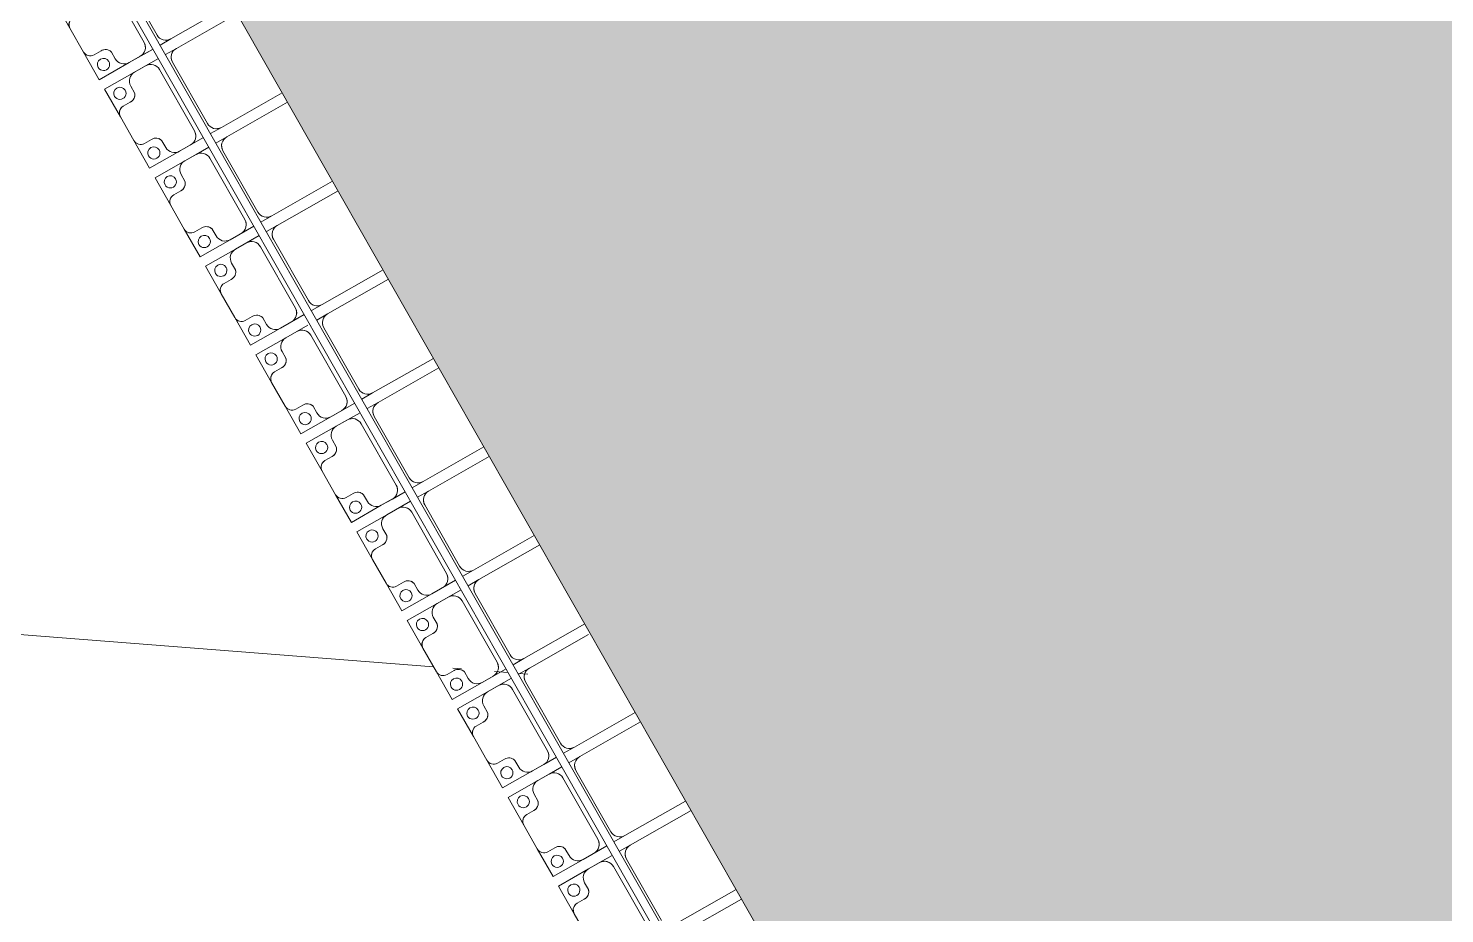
# Model space of a CAD drawing. Header units: millimetres. Extents: x -861324 to 439029, y -308065 to 694685.
# Drawn here: x -194340 to -187390, y -76733 to -72388 of the extents above; entities that cross this region are included whole.
import ezdxf

# ---------------------------------------------------------------- set-up
doc = ezdxf.new("R2010")
doc.units = ezdxf.units.MM
for name, color, linetype, lineweight in [('A-DETL-GENF', 92, 'Continuous', 9), ('A-DETL-THIN', 151, 'Continuous', 9), ('A-GENM', 13, 'Continuous', 9), ('C-TOPO-MINR', 7, 'Continuous', 9), ('S-BEAM', 12, 'Continuous', 9)]:
    doc.layers.add(name, color=color, linetype=linetype, lineweight=lineweight)

# ---------------------------------------------------------------- blocks, each defined once
blk = doc.blocks.new('Dai phaodi lai - DẢI PHAO ĐI LẠI-25020-BỐ TRÍ BÈ PIN HỒ BẢN MÒNG')
at = {"layer": 'A-GENM', "color": 7}
for p, q in [((63776.8, 0), (63776.8, -343.3)), ((65776.8, 0), (65776.8, -343.3)), ((66276.8, 0), (66276.8, -343.3)), ((67223.2, -343.3), (67223.2, 0)), ((67723.2, -343.3), (67723.2, 0)), ((67776.8, 0), (67776.8, -343.3)), ((63223.2, -343.3), (63223.2, 0)), ((63276.8, 0), (63276.8, -343.3)), ((63723.2, -343.3), (63723.2, 0)), ((64223.2, -343.3), (64223.2, 0)), ((64276.8, 0), (64276.8, -343.3)), ((64723.2, -343.3), (64723.2, 0)), ((64776.8, 0), (64776.8, -343.3)), ((65223.2, -343.3), (65223.2, 0)), ((65276.8, 0), (65276.8, -343.3)), ((65723.2, -343.3), (65723.2, 0)), ((66223.2, -343.3), (66223.2, 0)), ((66723.2, -343.3), (66723.2, 0)), ((66776.8, -10.1), (66776.8, -343.3)), ((67276.8, 0), (67276.8, -343.3)), ((68223.2, -343.3), (68223.2, 0)), ((68276.8, 0), (68276.8, -343.3)), ((63223.2, -343.3), (63223.2, -404.5)), ((63276.8, -404.5), (63276.8, -343.3)), ((63723.2, -343.3), (63723.2, -404.5)), ((63776.8, -404.5), (63776.8, -343.3)), ((64223.2, -343.3), (64223.2, -404.5)), ((64276.8, -404.5), (64276.8, -343.3)), ((64723.2, -343.3), (64723.2, -404.5)), ((64776.8, -404.5), (64776.8, -343.3)), ((65223.2, -343.3), (65223.2, -404.5)), ((65276.8, -404.5), (65276.8, -343.3)), ((65723.2, -343.3), (65723.2, -404.5)), ((65776.8, -404.5), (65776.8, -343.3)), ((66223.2, -343.3), (66223.2, -404.5)), ((66276.8, -404.5), (66276.8, -343.3)), ((66723.2, -343.3), (66723.2, -404.5)), ((66776.8, -404.5), (66776.8, -343.3)), ((67223.2, -343.3), (67223.2, -404.5)), ((67276.8, -404.5), (67276.8, -343.3)), ((67723.2, -343.3), (67723.2, -404.5)), ((67776.8, -404.5), (67776.8, -343.3)), ((62826.8, -393.3), (63173.2, -393.3)), ((63326.8, -393.3), (63673.2, -393.3)), ((63826.8, -393.3), (64173.2, -393.3)), ((64326.8, -393.3), (64673.2, -393.3)), ((64826.8, -393.3), (65173.2, -393.3)), ((65326.8, -393.3), (65673.2, -393.3)), ((65826.8, -393.3), (66173.2, -393.3)), ((66326.8, -393.3), (66673.2, -393.3)), ((66826.8, -393.3), (67173.2, -393.3)), ((67326.8, -393.3), (67673.2, -393.3)), ((67826.8, -393.3), (68173.2, -393.3)), ((63173.2, -466.7), (62826.8, -466.7)), ((63223.2, -444.5), (63223.2, -516.7)), ((63276.8, -516.7), (63276.8, -444.5)), ((63673.2, -466.7), (63326.8, -466.7)), ((63723.2, -444.5), (63723.2, -516.7)), ((63776.8, -516.7), (63776.8, -444.5)), ((64173.2, -466.7), (63826.8, -466.7)), ((64223.2, -444.5), (64223.2, -516.7)), ((64276.8, -516.7), (64276.8, -444.5)), ((64673.2, -466.7), (64326.8, -466.7)), ((64723.2, -444.5), (64723.2, -516.7)), ((64776.8, -516.7), (64776.8, -454.2)), ((65173.2, -466.7), (64826.8, -466.7)), ((65223.2, -444.5), (65223.2, -516.7)), ((65276.8, -516.7), (65276.8, -444.5)), ((65673.2, -466.7), (65326.8, -466.7)), ((65723.2, -444.5), (65723.2, -516.7)), ((65776.8, -516.7), (65776.8, -444.5)), ((66173.2, -466.7), (65826.8, -466.7)), ((66223.2, -444.5), (66223.2, -516.7)), ((66276.8, -516.7), (66276.8, -444.5)), ((66673.2, -466.7), (66326.8, -466.7)), ((66723.2, -444.5), (66723.2, -516.7)), ((66776.8, -516.7), (66776.8, -444.5)), ((67173.2, -466.7), (66826.8, -466.7)), ((67223.2, -444.5), (67223.2, -516.7)), ((67276.8, -516.7), (67276.8, -444.5)), ((67673.2, -466.7), (67326.8, -466.7)), ((67723.2, -444.5), (67723.2, -516.7)), ((67776.8, -516.7), (67776.8, -444.5)), ((68173.2, -466.7), (67826.8, -466.7)), ((63223.2, -579.3), (63223.2, -516.7)), ((63276.8, -516.7), (63276.8, -579.3)), ((63723.2, -579.3), (63723.2, -516.7)), ((63776.8, -516.7), (63776.8, -579.3)), ((64223.2, -579.3), (64223.2, -516.7)), ((64276.8, -516.7), (64276.8, -579.3)), ((64723.2, -579.3), (64723.2, -516.7)), ((64776.8, -516.7), (64776.8, -579.3)), ((65223.2, -579.3), (65223.2, -516.7)), ((65276.8, -516.7), (65276.8, -579.3)), ((65723.2, -579.3), (65723.2, -516.7)), ((65776.8, -516.7), (65776.8, -579.3)), ((66223.2, -579.3), (66223.2, -516.7)), ((66276.8, -516.7), (66276.8, -579.3)), ((66723.2, -579.3), (66723.2, -516.7)), ((66776.8, -516.7), (66776.8, -579.3)), ((67223.2, -579.3), (67223.2, -516.7)), ((67276.8, -516.7), (67276.8, -579.3)), ((67723.2, -579.3), (67723.2, -516.7)), ((67776.8, -516.7), (67776.8, -579.3)), ((63104.9, -710.4), (63104.9, -670.7)), ((63135.7, -629.3), (63173.2, -629.3)), ((63326.8, -629.3), (63364.3, -629.3)), ((63395.1, -670.7), (63395.1, -710.4)), ((63604.9, -710.4), (63604.9, -670.7)), ((63635.7, -629.3), (63673.2, -629.3)), ((63826.8, -629.3), (63864.3, -629.3)), ((63895.1, -670.7), (63895.1, -710.4)), ((64104.9, -710.4), (64104.9, -670.7)), ((64135.7, -629.3), (64173.2, -629.3)), ((64326.8, -629.3), (64364.3, -629.3)), ((64395.1, -670.7), (64395.1, -710.4)), ((64604.9, -710.4), (64604.9, -670.7)), ((64635.7, -629.3), (64673.2, -629.3)), ((64826.8, -629.3), (64864.3, -629.3)), ((64895.1, -670.7), (64895.1, -710.4)), ((65104.9, -710.4), (65104.9, -670.7)), ((65135.7, -629.3), (65173.2, -629.3)), ((65326.8, -629.3), (65364.3, -629.3)), ((65395.1, -670.7), (65395.1, -710.4)), ((65604.9, -710.4), (65604.9, -670.7)), ((65635.7, -629.3), (65673.2, -629.3)), ((65826.8, -629.3), (65864.3, -629.3)), ((65895.1, -670.7), (65895.1, -710.4)), ((66104.9, -710.4), (66104.9, -670.7)), ((66135.7, -629.3), (66173.2, -629.3)), ((66326.8, -629.3), (66364.3, -629.3)), ((66395.1, -670.7), (66395.1, -710.4)), ((66604.9, -710.4), (66604.9, -670.7)), ((66635.7, -629.3), (66673.2, -629.3)), ((66826.8, -629.3), (66864.3, -629.3)), ((66895.1, -670.7), (66895.1, -710.4)), ((67104.9, -710.4), (67104.9, -670.7)), ((67135.7, -629.3), (67173.2, -629.3)), ((67326.8, -629.3), (67364.3, -629.3)), ((67395.1, -670.7), (67395.1, -710.4)), ((67604.9, -710.4), (67604.9, -670.7)), ((67635.7, -629.3), (67673.2, -629.3)), ((67826.8, -629.3), (67864.3, -629.3)), ((67895.1, -670.7), (67895.1, -710.4)), ((62933.1, -748.4), (63066.9, -748.4)), ((63433.1, -748.4), (63566.9, -748.4)), ((63933.1, -748.4), (64066.9, -748.4)), ((64433.1, -748.4), (64566.9, -748.4)), ((64933.1, -748.4), (65066.9, -748.4)), ((65433.1, -748.4), (65566.9, -748.4)), ((65933.1, -748.4), (66066.9, -748.4)), ((66433.1, -748.4), (66566.9, -748.4)), ((66933.1, -748.4), (67066.9, -748.4)), ((67433.1, -748.4), (67566.9, -748.4)), ((67933.1, -748.4), (68066.9, -748.4))]:
    blk.add_line(p, q, dxfattribs=at)
at = {"layer": 'A-GENM', "color": 9}
for p, q in [((63223.2, -343.3), (63223.2, -404.5)), ((63276.8, -404.5), (63276.8, -343.3)), ((63723.2, -343.3), (63723.2, -404.5)), ((63776.8, -404.5), (63776.8, -343.3)), ((64223.2, -343.3), (64223.2, -404.5)), ((64276.8, -404.5), (64276.8, -343.3)), ((64723.2, -343.3), (64723.2, -404.5)), ((64776.8, -404.5), (64776.8, -343.3)), ((65223.2, -343.3), (65223.2, -404.5)), ((65276.8, -404.5), (65276.8, -343.3)), ((65723.2, -343.3), (65723.2, -404.5)), ((65776.8, -404.5), (65776.8, -343.3)), ((66223.2, -343.3), (66223.2, -404.5)), ((66276.8, -404.5), (66276.8, -343.3)), ((66723.2, -343.3), (66723.2, -404.5)), ((66776.8, -404.5), (66776.8, -343.3)), ((67223.2, -343.3), (67223.2, -404.5)), ((67276.8, -404.5), (67276.8, -343.3)), ((67723.2, -343.3), (67723.2, -404.5)), ((67776.8, -404.5), (67776.8, -343.3)), ((63223.2, -444.5), (63223.2, -579.3)), ((63276.8, -579.3), (63276.8, -444.5)), ((63723.2, -444.5), (63723.2, -579.3)), ((63776.8, -579.3), (63776.8, -444.5)), ((64223.2, -444.5), (64223.2, -579.3)), ((64276.8, -579.3), (64276.8, -444.5)), ((64723.2, -444.5), (64723.2, -579.3)), ((64776.8, -579.3), (64776.8, -454.2)), ((65223.2, -444.5), (65223.2, -579.3)), ((65276.8, -579.3), (65276.8, -444.5)), ((65723.2, -444.5), (65723.2, -579.3)), ((65776.8, -579.3), (65776.8, -444.5)), ((66223.2, -444.5), (66223.2, -579.3)), ((66276.8, -579.3), (66276.8, -444.5)), ((66723.2, -444.5), (66723.2, -579.3)), ((66776.8, -579.3), (66776.8, -444.5)), ((67223.2, -444.5), (67223.2, -579.3)), ((67276.8, -579.3), (67276.8, -444.5)), ((67723.2, -444.5), (67723.2, -579.3)), ((67776.8, -579.3), (67776.8, -444.5)), ((63223.2, -579.3), (63223.2, -748.4)), ((63223.2, -748.4), (63223.2, -579.3)), ((63276.8, -748.4), (63276.8, -579.3)), ((63276.8, -579.3), (63276.8, -748.4)), ((63723.2, -579.3), (63723.2, -748.4)), ((63723.2, -748.4), (63723.2, -579.3)), ((63776.8, -748.4), (63776.8, -579.3)), ((63776.8, -579.3), (63776.8, -748.4)), ((64223.2, -579.3), (64223.2, -748.4)), ((64223.2, -748.4), (64223.2, -579.3)), ((64276.8, -748.4), (64276.8, -579.3)), ((64276.8, -579.3), (64276.8, -748.4)), ((64723.2, -579.3), (64723.2, -748.4)), ((64723.2, -748.4), (64723.2, -579.3)), ((64776.8, -748.4), (64776.8, -579.3)), ((64776.8, -579.3), (64776.8, -748.4)), ((65223.2, -579.3), (65223.2, -748.4)), ((65223.2, -748.4), (65223.2, -579.3)), ((65276.8, -748.4), (65276.8, -579.3)), ((65276.8, -579.3), (65276.8, -748.4)), ((65723.2, -579.3), (65723.2, -748.4)), ((65723.2, -748.4), (65723.2, -579.3)), ((65776.8, -748.4), (65776.8, -579.3)), ((65776.8, -579.3), (65776.8, -748.4)), ((66223.2, -579.3), (66223.2, -748.4)), ((66223.2, -748.4), (66223.2, -579.3)), ((66276.8, -748.4), (66276.8, -579.3)), ((66276.8, -579.3), (66276.8, -748.4)), ((66723.2, -579.3), (66723.2, -748.4)), ((66723.2, -748.4), (66723.2, -579.3)), ((66776.8, -748.4), (66776.8, -579.3)), ((66776.8, -579.3), (66776.8, -748.4)), ((67223.2, -579.3), (67223.2, -748.4)), ((67223.2, -748.4), (67223.2, -579.3)), ((67276.8, -748.4), (67276.8, -579.3)), ((67276.8, -579.3), (67276.8, -748.4)), ((67723.2, -579.3), (67723.2, -748.4)), ((67723.2, -748.4), (67723.2, -579.3)), ((67776.8, -748.4), (67776.8, -579.3)), ((67776.8, -579.3), (67776.8, -748.4)), ((63104.9, -670.7), (63104.9, -710.4)), ((63104.9, -670.7), (63104.9, -710.4)), ((63104.9, -710.4), (63104.9, -670.7)), ((63173.2, -629.3), (63135.7, -629.3)), ((63173.2, -629.3), (63135.7, -629.3)), ((63135.7, -629.3), (63173.2, -629.3)), ((63364.3, -629.3), (63326.8, -629.3)), ((63364.3, -629.3), (63326.8, -629.3)), ((63326.8, -629.3), (63364.3, -629.3)), ((63604.9, -670.7), (63604.9, -710.4)), ((63604.9, -670.7), (63604.9, -710.4)), ((63604.9, -710.4), (63604.9, -670.7)), ((63673.2, -629.3), (63635.7, -629.3)), ((63673.2, -629.3), (63635.7, -629.3)), ((63635.7, -629.3), (63673.2, -629.3)), ((63864.3, -629.3), (63826.8, -629.3)), ((63864.3, -629.3), (63826.8, -629.3)), ((63826.8, -629.3), (63864.3, -629.3)), ((64104.9, -670.7), (64104.9, -710.4)), ((64104.9, -670.7), (64104.9, -710.4)), ((64104.9, -710.4), (64104.9, -670.7)), ((64173.2, -629.3), (64135.7, -629.3)), ((64173.2, -629.3), (64135.7, -629.3)), ((64135.7, -629.3), (64173.2, -629.3)), ((64364.3, -629.3), (64326.8, -629.3)), ((64364.3, -629.3), (64326.8, -629.3)), ((64326.8, -629.3), (64364.3, -629.3)), ((64604.9, -670.7), (64604.9, -710.4)), ((64604.9, -670.7), (64604.9, -710.4)), ((64604.9, -710.4), (64604.9, -670.7)), ((64673.2, -629.3), (64635.7, -629.3)), ((64673.2, -629.3), (64635.7, -629.3)), ((64635.7, -629.3), (64673.2, -629.3)), ((64864.3, -629.3), (64826.8, -629.3)), ((64864.3, -629.3), (64826.8, -629.3)), ((64826.8, -629.3), (64864.3, -629.3)), ((65104.9, -670.7), (65104.9, -710.4)), ((65104.9, -670.7), (65104.9, -710.4)), ((65104.9, -710.4), (65104.9, -670.7)), ((65173.2, -629.3), (65135.7, -629.3)), ((65173.2, -629.3), (65135.7, -629.3)), ((65135.7, -629.3), (65173.2, -629.3)), ((65364.3, -629.3), (65326.8, -629.3)), ((65364.3, -629.3), (65326.8, -629.3)), ((65326.8, -629.3), (65364.3, -629.3)), ((65604.9, -670.7), (65604.9, -710.4)), ((65604.9, -670.7), (65604.9, -710.4)), ((65604.9, -710.4), (65604.9, -670.7)), ((65673.2, -629.3), (65635.7, -629.3)), ((65673.2, -629.3), (65635.7, -629.3)), ((65635.7, -629.3), (65673.2, -629.3)), ((65864.3, -629.3), (65826.8, -629.3)), ((65864.3, -629.3), (65826.8, -629.3)), ((65826.8, -629.3), (65864.3, -629.3)), ((66104.9, -670.7), (66104.9, -710.4)), ((66104.9, -670.7), (66104.9, -710.4)), ((66104.9, -710.4), (66104.9, -670.7)), ((66173.2, -629.3), (66135.7, -629.3)), ((66173.2, -629.3), (66135.7, -629.3)), ((66135.7, -629.3), (66173.2, -629.3)), ((66364.3, -629.3), (66326.8, -629.3)), ((66364.3, -629.3), (66326.8, -629.3)), ((66326.8, -629.3), (66364.3, -629.3)), ((66604.9, -670.7), (66604.9, -710.4)), ((66604.9, -670.7), (66604.9, -710.4)), ((66604.9, -710.4), (66604.9, -670.7)), ((66673.2, -629.3), (66635.7, -629.3)), ((66673.2, -629.3), (66635.7, -629.3)), ((66635.7, -629.3), (66673.2, -629.3)), ((66864.3, -629.3), (66826.8, -629.3)), ((66864.3, -629.3), (66826.8, -629.3)), ((66826.8, -629.3), (66864.3, -629.3)), ((67104.9, -670.7), (67104.9, -710.4)), ((67104.9, -670.7), (67104.9, -710.4)), ((67104.9, -710.4), (67104.9, -670.7)), ((67173.2, -629.3), (67135.7, -629.3)), ((67173.2, -629.3), (67135.7, -629.3)), ((67135.7, -629.3), (67173.2, -629.3)), ((67364.3, -629.3), (67326.8, -629.3)), ((67364.3, -629.3), (67326.8, -629.3)), ((67326.8, -629.3), (67364.3, -629.3)), ((67604.9, -670.7), (67604.9, -710.4)), ((67604.9, -670.7), (67604.9, -710.4)), ((67604.9, -710.4), (67604.9, -670.7)), ((67673.2, -629.3), (67635.7, -629.3)), ((67673.2, -629.3), (67635.7, -629.3)), ((67635.7, -629.3), (67673.2, -629.3)), ((67864.3, -629.3), (67826.8, -629.3)), ((67864.3, -629.3), (67826.8, -629.3)), ((67826.8, -629.3), (67864.3, -629.3)), ((62933.1, -748.4), (62776.8, -748.4)), ((62776.8, -748.4), (62933.1, -748.4)), ((63223.2, -748.4), (63066.9, -748.4)), ((63066.9, -748.4), (63223.2, -748.4)), ((63433.1, -748.4), (63276.8, -748.4)), ((63276.8, -748.4), (63433.1, -748.4)), ((63723.2, -748.4), (63566.9, -748.4)), ((63566.9, -748.4), (63723.2, -748.4)), ((63933.1, -748.4), (63776.8, -748.4)), ((63776.8, -748.4), (63933.1, -748.4)), ((64223.2, -748.4), (64066.9, -748.4)), ((64066.9, -748.4), (64223.2, -748.4)), ((64433.1, -748.4), (64276.8, -748.4)), ((64276.8, -748.4), (64433.1, -748.4)), ((64723.2, -748.4), (64566.9, -748.4)), ((64566.9, -748.4), (64723.2, -748.4)), ((64933.1, -748.4), (64776.8, -748.4)), ((64776.8, -748.4), (64933.1, -748.4)), ((65223.2, -748.4), (65066.9, -748.4)), ((65066.9, -748.4), (65223.2, -748.4)), ((65433.1, -748.4), (65276.8, -748.4)), ((65276.8, -748.4), (65433.1, -748.4)), ((65723.2, -748.4), (65566.9, -748.4)), ((65566.9, -748.4), (65723.2, -748.4)), ((65933.1, -748.4), (65776.8, -748.4)), ((65776.8, -748.4), (65933.1, -748.4)), ((66223.2, -748.4), (66066.9, -748.4)), ((66066.9, -748.4), (66223.2, -748.4)), ((66433.1, -748.4), (66276.8, -748.4)), ((66276.8, -748.4), (66433.1, -748.4)), ((66723.2, -748.4), (66566.9, -748.4)), ((66566.9, -748.4), (66723.2, -748.4)), ((66933.1, -748.4), (66776.8, -748.4)), ((66776.8, -748.4), (66933.1, -748.4)), ((67223.2, -748.4), (67066.9, -748.4)), ((67066.9, -748.4), (67223.2, -748.4)), ((67433.1, -748.4), (67276.8, -748.4)), ((67276.8, -748.4), (67433.1, -748.4)), ((67723.2, -748.4), (67566.9, -748.4)), ((67566.9, -748.4), (67723.2, -748.4)), ((67933.1, -748.4), (67776.8, -748.4)), ((67776.8, -748.4), (67933.1, -748.4))]:
    blk.add_line(p, q, dxfattribs=at)
at = {"layer": 'A-GENM', "color": 7}
for centre, radius, start, end in [((63173.2, -343.3), 50, 270, 0), ((63173.2, -343.3), 50, 300, 0), ((63326.8, -343.3), 50, 180, 270), ((63673.2, -343.3), 50, 270, 0), ((63673.2, -343.3), 50, 300, 0), ((63826.8, -343.3), 50, 180, 270), ((64173.2, -343.3), 50, 270, 0), ((64173.2, -343.3), 50, 300, 0), ((64326.8, -343.3), 50, 180, 270), ((64673.2, -343.3), 50, 270, 0), ((64673.2, -343.3), 50, 300, 0), ((64826.8, -343.3), 50, 180, 270), ((65173.2, -343.3), 50, 270, 0), ((65173.2, -343.3), 50, 300, 0), ((65326.8, -343.3), 50, 180, 270), ((65673.2, -343.3), 50, 270, 0), ((65673.2, -343.3), 50, 300, 0), ((65826.8, -343.3), 50, 180, 270), ((66173.2, -343.3), 50, 270, 0), ((66173.2, -343.3), 50, 300, 0), ((66326.8, -343.3), 50, 180, 270), ((66673.2, -343.3), 50, 270, 0), ((66673.2, -343.3), 50, 300, 0), ((66826.8, -343.3), 50, 180, 270), ((67173.2, -343.3), 50, 270, 0), ((67173.2, -343.3), 50, 300, 0), ((67326.8, -343.3), 50, 180, 270), ((67673.2, -343.3), 50, 270, 0), ((67673.2, -343.3), 50, 300, 0), ((67826.8, -343.3), 50, 180, 270), ((63326.8, -343.3), 50, 210, 270), ((63826.8, -343.3), 50, 210, 270), ((64326.8, -343.3), 50, 210, 270), ((64826.8, -343.3), 50, 210, 270), ((65326.8, -343.3), 50, 210, 270), ((65826.8, -343.3), 50, 210, 270), ((66326.8, -343.3), 50, 210, 270), ((66826.8, -343.3), 50, 210, 270), ((67326.8, -343.3), 50, 210, 270), ((67826.8, -343.3), 50, 210, 270), ((63173.2, -516.7), 50, 360, 90), ((63173.2, -516.7), 50, 30, 90), ((63326.8, -516.7), 50, 90, 180), ((63326.8, -516.7), 50, 120, 180), ((63673.2, -516.7), 50, 360, 90), ((63673.2, -516.7), 50, 30, 90), ((63826.8, -516.7), 50, 90, 180), ((63826.8, -516.7), 50, 120, 180), ((64173.2, -516.7), 50, 360, 90), ((64173.2, -516.7), 50, 30, 90), ((64326.8, -516.7), 50, 90, 180), ((64326.8, -516.7), 50, 120, 180), ((64673.2, -516.7), 50, 360, 90), ((64673.2, -516.7), 50, 30, 90), ((64826.8, -516.7), 50, 90, 180), ((64826.8, -516.7), 50, 120, 180), ((65173.2, -516.7), 50, 360, 90), ((65173.2, -516.7), 50, 30, 90), ((65326.8, -516.7), 50, 90, 180), ((65326.8, -516.7), 50, 120, 180), ((65673.2, -516.7), 50, 360, 90), ((65673.2, -516.7), 50, 30, 90), ((65826.8, -516.7), 50, 90, 180), ((65826.8, -516.7), 50, 120, 180), ((66173.2, -516.7), 50, 360, 90), ((66173.2, -516.7), 50, 30, 90), ((66326.8, -516.7), 50, 90, 180), ((66326.8, -516.7), 50, 120, 180), ((66673.2, -516.7), 50, 360, 90), ((66673.2, -516.7), 50, 30, 90), ((66826.8, -516.7), 50, 90, 180), ((66826.8, -516.7), 50, 120, 180), ((67173.2, -516.7), 50, 360, 90), ((67173.2, -516.7), 50, 30, 90), ((67326.8, -516.7), 50, 90, 180), ((67326.8, -516.7), 50, 120, 180), ((67673.2, -516.7), 50, 360, 90), ((67673.2, -516.7), 50, 30, 90), ((67826.8, -516.7), 50, 90, 180), ((67826.8, -516.7), 50, 120, 180), ((63173.2, -579.3), 50, 270, 360), ((63326.8, -579.3), 50, 180, 270), ((63673.2, -579.3), 50, 270, 360), ((63826.8, -579.3), 50, 180, 270), ((64173.2, -579.3), 50, 270, 360), ((64326.8, -579.3), 50, 180, 270), ((64673.2, -579.3), 50, 270, 360), ((64826.8, -579.3), 50, 180, 270), ((65173.2, -579.3), 50, 270, 360), ((65326.8, -579.3), 50, 180, 270), ((65673.2, -579.3), 50, 270, 360), ((65826.8, -579.3), 50, 180, 270), ((66173.2, -579.3), 50, 270, 360), ((66326.8, -579.3), 50, 180, 270), ((66673.2, -579.3), 50, 270, 360), ((66826.8, -579.3), 50, 180, 270), ((67173.2, -579.3), 50, 270, 360), ((67326.8, -579.3), 50, 180, 270), ((67673.2, -579.3), 50, 270, 360), ((67826.8, -579.3), 50, 180, 270), ((63144.8, -668.2), 40, 103.18854, 183.50807), ((63355.2, -668.2), 40, 356.49193, 76.81146), ((63644.8, -668.2), 40, 103.18854, 183.50807), ((63855.2, -668.2), 40, 356.49193, 76.81146), ((64144.8, -668.2), 40, 103.18854, 183.50807), ((64355.2, -668.2), 40, 356.49193, 76.81146), ((64644.8, -668.2), 40, 103.18854, 183.50807), ((64855.2, -668.2), 40, 356.49193, 76.81146), ((65144.8, -668.2), 40, 103.18854, 183.50807), ((65355.2, -668.2), 40, 356.49193, 76.81146), ((65644.8, -668.2), 40, 103.18854, 183.50807), ((65855.2, -668.2), 40, 356.49193, 76.81146), ((66144.8, -668.2), 40, 103.18854, 183.50807), ((66355.2, -668.2), 40, 356.49193, 76.81146), ((66644.8, -668.2), 40, 103.18854, 183.50807), ((66855.2, -668.2), 40, 356.49193, 76.81146), ((67144.8, -668.2), 40, 103.18854, 183.50807), ((67355.2, -668.2), 40, 356.49193, 76.81146), ((67644.8, -668.2), 40, 103.18854, 183.50807), ((67855.2, -668.2), 40, 356.49193, 76.81146), ((62933.1, -710.4), 38, 180, 270), ((63066.9, -710.4), 38, 270, 0), ((63433.1, -710.4), 38, 180, 270), ((63566.9, -710.4), 38, 270, 0), ((63933.1, -710.4), 38, 180, 270), ((64066.9, -710.4), 38, 270, 0), ((64433.1, -710.4), 38, 180, 270), ((64566.9, -710.4), 38, 270, 0), ((64933.1, -710.4), 38, 180, 270), ((65066.9, -710.4), 38, 270, 0), ((65433.1, -710.4), 38, 180, 270), ((65566.9, -710.4), 38, 270, 0), ((65933.1, -710.4), 38, 180, 270), ((66066.9, -710.4), 38, 270, 0), ((66433.1, -710.4), 38, 180, 270), ((66566.9, -710.4), 38, 270, 0), ((66933.1, -710.4), 38, 180, 270), ((67066.9, -710.4), 38, 270, 0), ((67433.1, -710.4), 38, 180, 270), ((67566.9, -710.4), 38, 270, 0), ((67933.1, -710.4), 38, 180, 270)]:
    blk.add_arc(centre, radius, start, end, dxfattribs=at)
at = {"layer": 'A-GENM', "color": 9}
for centre, radius, start, end in [((63173.2, -579.3), 50, 270, 0), ((63173.2, -579.3), 50, 270, 0), ((63173.2, -579.3), 50, 270, 360), ((63326.8, -579.3), 50, 180, 270), ((63326.8, -579.3), 50, 180, 270), ((63326.8, -579.3), 50, 180, 270), ((63673.2, -579.3), 50, 270, 360), ((63673.2, -579.3), 50, 270, 360), ((63673.2, -579.3), 50, 270, 360), ((63826.8, -579.3), 50, 180, 270), ((63826.8, -579.3), 50, 180, 270), ((63826.8, -579.3), 50, 180, 270), ((64173.2, -579.3), 50, 270, 360), ((64173.2, -579.3), 50, 270, 360), ((64173.2, -579.3), 50, 270, 360), ((64326.8, -579.3), 50, 180, 270), ((64326.8, -579.3), 50, 180, 270), ((64326.8, -579.3), 50, 180, 270), ((64673.2, -579.3), 50, 270, 0), ((64673.2, -579.3), 50, 270, 0), ((64673.2, -579.3), 50, 270, 360), ((64826.8, -579.3), 50, 180, 270), ((64826.8, -579.3), 50, 180, 270), ((64826.8, -579.3), 50, 180, 270), ((65173.2, -579.3), 50, 270, 360), ((65173.2, -579.3), 50, 270, 360), ((65173.2, -579.3), 50, 270, 360), ((65326.8, -579.3), 50, 180, 270), ((65326.8, -579.3), 50, 180, 270), ((65326.8, -579.3), 50, 180, 270), ((65673.2, -579.3), 50, 270, 360), ((65673.2, -579.3), 50, 270, 360), ((65673.2, -579.3), 50, 270, 360), ((65826.8, -579.3), 50, 180, 270), ((65826.8, -579.3), 50, 180, 270), ((65826.8, -579.3), 50, 180, 270), ((66173.2, -579.3), 50, 270, 360), ((66173.2, -579.3), 50, 270, 360), ((66173.2, -579.3), 50, 270, 360), ((66326.8, -579.3), 50, 180, 270), ((66326.8, -579.3), 50, 180, 270), ((66326.8, -579.3), 50, 180, 270), ((66673.2, -579.3), 50, 270, 360), ((66673.2, -579.3), 50, 270, 360), ((66673.2, -579.3), 50, 270, 360), ((66826.8, -579.3), 50, 180, 270), ((66826.8, -579.3), 50, 180, 270), ((66826.8, -579.3), 50, 180, 270), ((67173.2, -579.3), 50, 270, 360), ((67173.2, -579.3), 50, 270, 360), ((67173.2, -579.3), 50, 270, 360), ((67326.8, -579.3), 50, 180, 270), ((67326.8, -579.3), 50, 180, 270), ((67326.8, -579.3), 50, 180, 270), ((67673.2, -579.3), 50, 270, 360), ((67673.2, -579.3), 50, 270, 360), ((67673.2, -579.3), 50, 270, 360), ((67826.8, -579.3), 50, 180, 270), ((67826.8, -579.3), 50, 180, 270), ((67826.8, -579.3), 50, 180, 270), ((63144.8, -668.2), 40, 143.34831, 183.50807), ((63144.8, -668.2), 40, 143.34831, 183.50807), ((63144.8, -668.2), 40, 143.34831, 183.50807), ((63144.8, -668.2), 40, 103.18854, 129.96172), ((63144.8, -668.2), 40, 103.18854, 129.96172), ((63144.8, -668.2), 40, 103.18854, 129.96172), ((63168.4, -693.3), 30, 90, 270), ((63168.4, -693.3), 30, 90, 270), ((63168.4, -693.3), 30, 270, 90), ((63168.4, -693.3), 30, 270, 90), ((63331.6, -693.3), 30, 90, 270), ((63331.6, -693.3), 30, 90, 270), ((63331.6, -693.3), 30, 270, 90), ((63331.6, -693.3), 30, 270, 90), ((63355.2, -668.2), 40, 63.42487, 76.81146), ((63355.2, -668.2), 40, 63.42487, 76.81146), ((63355.2, -668.2), 40, 63.42487, 76.81146), ((63355.2, -668.2), 40, 356.49193, 50.03828), ((63355.2, -668.2), 40, 356.49193, 50.03828), ((63355.2, -668.2), 40, 356.49193, 50.03828), ((63644.8, -668.2), 40, 143.34831, 183.50807), ((63644.8, -668.2), 40, 143.34831, 183.50807), ((63644.8, -668.2), 40, 143.34831, 183.50807), ((63644.8, -668.2), 40, 103.18854, 129.96172), ((63644.8, -668.2), 40, 103.18854, 129.96172), ((63644.8, -668.2), 40, 103.18854, 129.96172), ((63668.4, -693.3), 30, 90, 270), ((63668.4, -693.3), 30, 90, 270), ((63668.4, -693.3), 30, 270, 90), ((63668.4, -693.3), 30, 270, 90), ((63831.6, -693.3), 30, 90, 270), ((63831.6, -693.3), 30, 90, 270), ((63831.6, -693.3), 30, 270, 90), ((63831.6, -693.3), 30, 270, 90), ((63855.2, -668.2), 40, 63.42487, 76.81146), ((63855.2, -668.2), 40, 63.42487, 76.81146), ((63855.2, -668.2), 40, 63.42487, 76.81146), ((63855.2, -668.2), 40, 356.49193, 50.03828), ((63855.2, -668.2), 40, 356.49193, 50.03828), ((63855.2, -668.2), 40, 356.49193, 50.03828), ((64144.8, -668.2), 40, 143.34831, 183.50807), ((64144.8, -668.2), 40, 143.34831, 183.50807), ((64144.8, -668.2), 40, 143.34831, 183.50807), ((64144.8, -668.2), 40, 103.18854, 129.96172), ((64144.8, -668.2), 40, 103.18854, 129.96172), ((64144.8, -668.2), 40, 103.18854, 129.96172), ((64168.4, -693.3), 30, 90, 270), ((64168.4, -693.3), 30, 90, 270), ((64168.4, -693.3), 30, 270, 90), ((64168.4, -693.3), 30, 270, 90), ((64331.6, -693.3), 30, 90, 270), ((64331.6, -693.3), 30, 90, 270), ((64331.6, -693.3), 30, 270, 90), ((64331.6, -693.3), 30, 270, 90), ((64355.2, -668.2), 40, 63.42487, 76.81146), ((64355.2, -668.2), 40, 63.42487, 76.81146), ((64355.2, -668.2), 40, 63.42487, 76.81146), ((64355.2, -668.2), 40, 356.49193, 50.03828), ((64355.2, -668.2), 40, 356.49193, 50.03828), ((64355.2, -668.2), 40, 356.49193, 50.03828), ((64644.8, -668.2), 40, 143.34831, 183.50807), ((64644.8, -668.2), 40, 143.34831, 183.50807), ((64644.8, -668.2), 40, 143.34831, 183.50807), ((64644.8, -668.2), 40, 103.18854, 129.96172), ((64644.8, -668.2), 40, 103.18854, 129.96172), ((64644.8, -668.2), 40, 103.18854, 129.96172), ((64668.4, -693.3), 30, 90, 270), ((64668.4, -693.3), 30, 90, 270), ((64668.4, -693.3), 30, 270, 90), ((64668.4, -693.3), 30, 270, 90), ((64831.6, -693.3), 30, 90, 270), ((64831.6, -693.3), 30, 90, 270), ((64831.6, -693.3), 30, 270, 90), ((64831.6, -693.3), 30, 270, 90), ((64855.2, -668.2), 40, 63.42487, 76.81146), ((64855.2, -668.2), 40, 63.42487, 76.81146), ((64855.2, -668.2), 40, 63.42487, 76.81146), ((64855.2, -668.2), 40, 356.49193, 50.03828), ((64855.2, -668.2), 40, 356.49193, 50.03828), ((64855.2, -668.2), 40, 356.49193, 50.03828), ((65144.8, -668.2), 40, 143.34831, 183.50807), ((65144.8, -668.2), 40, 143.34831, 183.50807), ((65144.8, -668.2), 40, 143.34831, 183.50807), ((65144.8, -668.2), 40, 103.18854, 129.96172), ((65144.8, -668.2), 40, 103.18854, 129.96172), ((65144.8, -668.2), 40, 103.18854, 129.96172), ((65168.4, -693.3), 30, 90, 270), ((65168.4, -693.3), 30, 90, 270), ((65168.4, -693.3), 30, 270, 90), ((65168.4, -693.3), 30, 270, 90), ((65331.6, -693.3), 30, 90, 270), ((65331.6, -693.3), 30, 90, 270), ((65331.6, -693.3), 30, 270, 90), ((65331.6, -693.3), 30, 270, 90), ((65355.2, -668.2), 40, 63.42487, 76.81146), ((65355.2, -668.2), 40, 63.42487, 76.81146), ((65355.2, -668.2), 40, 63.42487, 76.81146), ((65355.2, -668.2), 40, 356.49193, 50.03828), ((65355.2, -668.2), 40, 356.49193, 50.03828), ((65355.2, -668.2), 40, 356.49193, 50.03828), ((65644.8, -668.2), 40, 143.34831, 183.50807), ((65644.8, -668.2), 40, 143.34831, 183.50807), ((65644.8, -668.2), 40, 143.34831, 183.50807), ((65644.8, -668.2), 40, 103.18854, 129.96172), ((65644.8, -668.2), 40, 103.18854, 129.96172), ((65644.8, -668.2), 40, 103.18854, 129.96172), ((65668.4, -693.3), 30, 90, 270), ((65668.4, -693.3), 30, 90, 270), ((65668.4, -693.3), 30, 270, 90), ((65668.4, -693.3), 30, 270, 90), ((65831.6, -693.3), 30, 90, 270), ((65831.6, -693.3), 30, 90, 270), ((65831.6, -693.3), 30, 270, 90), ((65831.6, -693.3), 30, 270, 90), ((65855.2, -668.2), 40, 63.42487, 76.81146), ((65855.2, -668.2), 40, 63.42487, 76.81146), ((65855.2, -668.2), 40, 63.42487, 76.81146), ((65855.2, -668.2), 40, 356.49193, 50.03828), ((65855.2, -668.2), 40, 356.49193, 50.03828), ((65855.2, -668.2), 40, 356.49193, 50.03828), ((66144.8, -668.2), 40, 143.34831, 183.50807), ((66144.8, -668.2), 40, 143.34831, 183.50807), ((66144.8, -668.2), 40, 143.34831, 183.50807), ((66144.8, -668.2), 40, 103.18854, 129.96172), ((66144.8, -668.2), 40, 103.18854, 129.96172), ((66144.8, -668.2), 40, 103.18854, 129.96172), ((66168.4, -693.3), 30, 90, 270), ((66168.4, -693.3), 30, 90, 270), ((66168.4, -693.3), 30, 270, 90), ((66168.4, -693.3), 30, 270, 90), ((66331.6, -693.3), 30, 90, 270), ((66331.6, -693.3), 30, 90, 270), ((66331.6, -693.3), 30, 270, 90), ((66331.6, -693.3), 30, 270, 90), ((66355.2, -668.2), 40, 63.42487, 76.81146), ((66355.2, -668.2), 40, 63.42487, 76.81146), ((66355.2, -668.2), 40, 63.42487, 76.81146), ((66355.2, -668.2), 40, 356.49193, 50.03828), ((66355.2, -668.2), 40, 356.49193, 50.03828), ((66355.2, -668.2), 40, 356.49193, 50.03828), ((66644.8, -668.2), 40, 143.34831, 183.50807), ((66644.8, -668.2), 40, 143.34831, 183.50807), ((66644.8, -668.2), 40, 143.34831, 183.50807), ((66644.8, -668.2), 40, 103.18854, 129.96172), ((66644.8, -668.2), 40, 103.18854, 129.96172), ((66644.8, -668.2), 40, 103.18854, 129.96172), ((66668.4, -693.3), 30, 90, 270), ((66668.4, -693.3), 30, 90, 270), ((66668.4, -693.3), 30, 270, 90), ((66668.4, -693.3), 30, 270, 90), ((66831.6, -693.3), 30, 90, 270), ((66831.6, -693.3), 30, 90, 270), ((66831.6, -693.3), 30, 270, 90), ((66831.6, -693.3), 30, 270, 90), ((66855.2, -668.2), 40, 63.42487, 76.81146), ((66855.2, -668.2), 40, 63.42487, 76.81146), ((66855.2, -668.2), 40, 63.42487, 76.81146), ((66855.2, -668.2), 40, 356.49193, 50.03828), ((66855.2, -668.2), 40, 356.49193, 50.03828), ((66855.2, -668.2), 40, 356.49193, 50.03828), ((67144.8, -668.2), 40, 143.34831, 183.50807), ((67144.8, -668.2), 40, 143.34831, 183.50807), ((67144.8, -668.2), 40, 143.34831, 183.50807), ((67144.8, -668.2), 40, 103.18854, 129.96172), ((67144.8, -668.2), 40, 103.18854, 129.96172), ((67144.8, -668.2), 40, 103.18854, 129.96172), ((67168.4, -693.3), 30, 90, 270), ((67168.4, -693.3), 30, 90, 270), ((67168.4, -693.3), 30, 270, 90), ((67168.4, -693.3), 30, 270, 90), ((67331.6, -693.3), 30, 90, 270), ((67331.6, -693.3), 30, 90, 270), ((67331.6, -693.3), 30, 270, 90), ((67331.6, -693.3), 30, 270, 90), ((67355.2, -668.2), 40, 63.42487, 76.81146), ((67355.2, -668.2), 40, 63.42487, 76.81146), ((67355.2, -668.2), 40, 63.42487, 76.81146), ((67355.2, -668.2), 40, 356.49193, 50.03828), ((67355.2, -668.2), 40, 356.49193, 50.03828), ((67355.2, -668.2), 40, 356.49193, 50.03828), ((67644.8, -668.2), 40, 143.34831, 183.50807), ((67644.8, -668.2), 40, 143.34831, 183.50807), ((67644.8, -668.2), 40, 143.34831, 183.50807), ((67644.8, -668.2), 40, 103.18854, 129.96172), ((67644.8, -668.2), 40, 103.18854, 129.96172), ((67644.8, -668.2), 40, 103.18854, 129.96172), ((67668.4, -693.3), 30, 90, 270), ((67668.4, -693.3), 30, 90, 270), ((67668.4, -693.3), 30, 270, 90), ((67668.4, -693.3), 30, 270, 90), ((67831.6, -693.3), 30, 90, 270), ((67831.6, -693.3), 30, 90, 270), ((67831.6, -693.3), 30, 270, 90), ((67831.6, -693.3), 30, 270, 90), ((67855.2, -668.2), 40, 63.42487, 76.81146), ((67855.2, -668.2), 40, 63.42487, 76.81146), ((67855.2, -668.2), 40, 63.42487, 76.81146), ((67855.2, -668.2), 40, 356.49193, 50.03828), ((67855.2, -668.2), 40, 356.49193, 50.03828), ((67855.2, -668.2), 40, 356.49193, 50.03828), ((62933.1, -710.4), 38, 195, 270), ((62933.1, -710.4), 38, 195, 270), ((62933.1, -710.4), 38, 195, 270), ((63066.9, -710.4), 38, 270, 0), ((63066.9, -710.4), 38, 270, 360), ((63066.9, -710.4), 38, 270, 0), ((63433.1, -710.4), 38, 195, 270), ((63433.1, -710.4), 38, 195, 270), ((63433.1, -710.4), 38, 195, 270), ((63566.9, -710.4), 38, 270, 0), ((63566.9, -710.4), 38, 270, 360), ((63566.9, -710.4), 38, 270, 0), ((63933.1, -710.4), 38, 195, 270), ((63933.1, -710.4), 38, 195, 270), ((63933.1, -710.4), 38, 195, 270), ((64066.9, -710.4), 38, 270, 0), ((64066.9, -710.4), 38, 270, 360), ((64066.9, -710.4), 38, 270, 0), ((64433.1, -710.4), 38, 195, 270), ((64433.1, -710.4), 38, 195, 270), ((64433.1, -710.4), 38, 195, 270), ((64566.9, -710.4), 38, 270, 0), ((64566.9, -710.4), 38, 270, 360), ((64566.9, -710.4), 38, 270, 0), ((64933.1, -710.4), 38, 195, 270), ((64933.1, -710.4), 38, 195, 270), ((64933.1, -710.4), 38, 195, 270), ((65066.9, -710.4), 38, 270, 0), ((65066.9, -710.4), 38, 270, 360), ((65066.9, -710.4), 38, 270, 0), ((65433.1, -710.4), 38, 195, 270), ((65433.1, -710.4), 38, 195, 270), ((65433.1, -710.4), 38, 195, 270), ((65566.9, -710.4), 38, 270, 0), ((65566.9, -710.4), 38, 270, 360), ((65566.9, -710.4), 38, 270, 0), ((65933.1, -710.4), 38, 195, 270), ((65933.1, -710.4), 38, 195, 270), ((65933.1, -710.4), 38, 195, 270), ((66066.9, -710.4), 38, 270, 0), ((66066.9, -710.4), 38, 270, 360), ((66066.9, -710.4), 38, 270, 0), ((66433.1, -710.4), 38, 195, 270), ((66433.1, -710.4), 38, 195, 270), ((66433.1, -710.4), 38, 195, 270), ((66566.9, -710.4), 38, 270, 0), ((66566.9, -710.4), 38, 270, 360), ((66566.9, -710.4), 38, 270, 0), ((66933.1, -710.4), 38, 195, 270), ((66933.1, -710.4), 38, 195, 270), ((66933.1, -710.4), 38, 195, 270), ((67066.9, -710.4), 38, 270, 0), ((67066.9, -710.4), 38, 270, 360), ((67066.9, -710.4), 38, 270, 0), ((67433.1, -710.4), 38, 195, 270), ((67433.1, -710.4), 38, 195, 270), ((67433.1, -710.4), 38, 195, 270), ((67566.9, -710.4), 38, 270, 0), ((67566.9, -710.4), 38, 270, 360), ((67566.9, -710.4), 38, 270, 0), ((67933.1, -710.4), 38, 195, 270), ((67933.1, -710.4), 38, 195, 270), ((67933.1, -710.4), 38, 195, 270)]:
    blk.add_arc(centre, radius, start, end, dxfattribs=at)
blk = doc.blocks.new('Dầm C52 - Dầm C52-V170-BỐ TRÍ BÈ PIN HỒ BẢN MÒNG')
at = {"layer": 'S-BEAM', "color": 7}
for p, q in [((-52556.1, 20), (52556.1, 20)), ((52556.1, -20), (-52556.1, -20))]:
    blk.add_line(p, q, dxfattribs=at)
blk = doc.blocks.new('HOBANMONG_BEPIN 5_rvt-1-BỐ TRÍ BÈ PIN HỒ BẢN MÒNG')
at = {"layer": 'A-GENM', "lineweight": 9, "rotation": 299.6620124026263}
blk.add_blockref('Dai phaodi lai - DẢI PHAO ĐI LẠI-25020-BỐ TRÍ BÈ PIN HỒ BẢN MÒNG', (-224629.5, -17331.2), dxfattribs=at)
at = {"layer": 'S-BEAM', "lineweight": 9, "rotation": 119.6620124026264}
blk.add_blockref('Dầm C52 - Dầm C52-V170-BỐ TRÍ BÈ PIN HỒ BẢN MÒNG', (-199292.3, -62678.4), dxfattribs=at)

msp = doc.modelspace()

# ---------------------------------------------------------------- hatches: boundary and pattern name
at = {"layer": 'A-DETL-GENF'}
msp.add_hatch(color=8, dxfattribs=at).paths.add_polyline_path([(-173161.7, -107703), (-77659.8, -53313.6), (-150902.4, 75292.3), (-214161.5, 39265.5), (-192386.7, 1031.4), (-224629.5, -17331.2), (-174039.6, -106161.4)])

# ---------------------------------------------------------------- linework, layer by layer
at = {"layer": 'A-DETL-THIN'}
msp.add_line((-224629.5, -17331.2), (-173161.7, -107703), dxfattribs=at)
at = {"layer": 'C-TOPO-MINR'}
for p, q in [((-195600.5, -75267.4), (-192350.9, -75521.1)), ((-192257.3, -75528.4), (-192214.8, -75531.7)), ((-192052.2, -75544.4), (-191985, -75549.7)), ((-191936.8, -75553.5), (-191889.3, -75557.2))]:
    msp.add_line(p, q, dxfattribs=at)

# ---------------------------------------------------------------- block references
at = {"lineweight": 5}
msp.add_blockref('HOBANMONG_BEPIN 5_rvt-1-BỐ TRÍ BÈ PIN HỒ BẢN MÒNG', (0, 0), dxfattribs=at)

doc.saveas('drawing.dxf')
